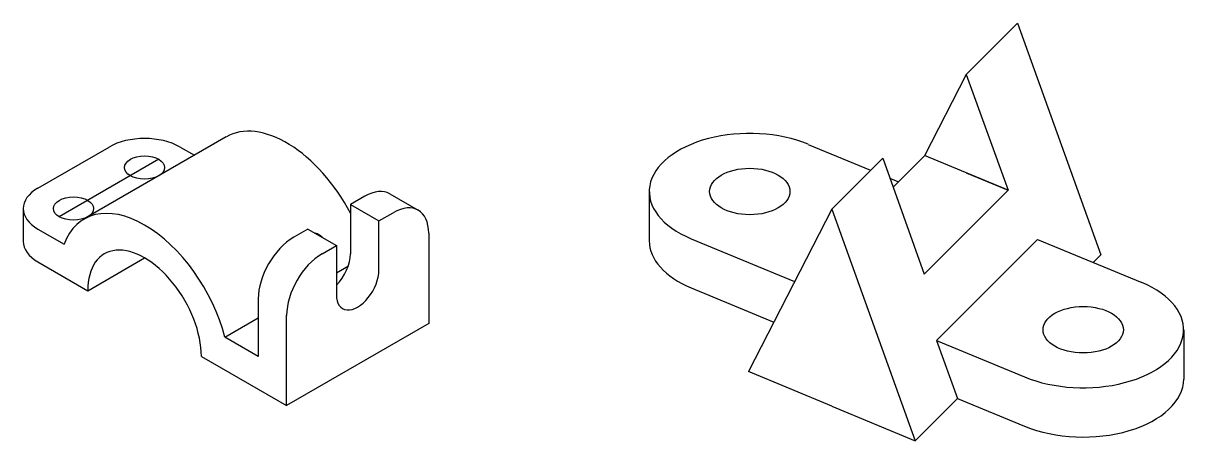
# Model space of a CAD drawing. Header units: millimetres. Extents: x 2442 to 5486, y 4809 to 9735.
# Drawn here: x 2441.6 to 2796.1, y 4809.3 to 4936.4 of the extents above; entities outside this region: 3.
import ezdxf

# ---------------------------------------------------------------- set-up
doc = ezdxf.new("R2010")
doc.units = ezdxf.units.MM

msp = doc.modelspace()

# ---------------------------------------------------------------- linework, layer by layer
for p, q in [((5384.65, 9735.28), (5486.27, 9693.19)), ((5391.79, 9715.57), (5417.2, 9645.04)), ((5436.66, 9663.64), (5443.02, 9646.01)), ((2728.96, 4920.85), (2744.52, 4936.41)), ((2744.52, 4936.41), (2769.93, 4865.88)), ((2728.91, 4920.8), (2716.21, 4896.06)), ((2728.96, 4920.85), (2741.67, 4885.59)), ((2503.44, 4901.82), (2460.15, 4876.82)), ((2446.05, 4886.24), (2467.7, 4898.74)), ((2489.35, 4898.74), (2493.73, 4896.21)), ((2680.81, 4899.55), (2699.8, 4891.69)), ((2482.85, 4894.99), (2452.54, 4877.49)), ((2687.95, 4879.84), (2703.51, 4895.39)), ((2703.51, 4895.39), (2716.1, 4860.02)), ((2716.21, 4896.06), (2706.69, 4886.55)), ((2741.67, 4885.59), (2716.24, 4896.12)), ((2728.96, 4890.85), (2741.67, 4885.59)), ((2705.7, 4889.24), (2708.31, 4888.16)), ((2545.64, 4883.74), (2541.31, 4881.24)), ((2553.29, 4884.5), (2561.95, 4879.5)), ((2632.34, 4885.19), (2632.34, 4870.19)), ((2741.67, 4885.59), (2716.1, 4860.02)), ((2441.56, 4879.99), (2441.56, 4869.99)), ((2541.31, 4881.24), (2541.31, 4866.24)), ((2541.31, 4881.24), (2549.97, 4876.24)), ((2687.95, 4879.84), (2662.54, 4830.36)), ((2687.95, 4879.84), (2713.36, 4809.31)), ((2549.97, 4876.24), (2554.3, 4878.74)), ((2549.97, 4861.24), (2549.97, 4876.24)), ((2446.05, 4873.74), (2454.03, 4869.13)), ((2528.32, 4873.74), (2523.99, 4871.24)), ((2528.32, 4873.74), (2536.98, 4868.74)), ((2565.12, 4872.49), (2565.12, 4844.99)), ((2532.65, 4866.24), (2536.98, 4868.74)), ((2536.98, 4868.74), (2536.98, 4853.74)), ((2645.11, 4870.83), (2676.62, 4857.77)), ((2719.91, 4839.85), (2750.67, 4870.61)), ((2750.67, 4870.61), (2782.43, 4857.46)), ((2461.2, 4854.99), (2478.52, 4864.99)), ((2769.93, 4865.88), (2767.63, 4863.59)), ((2446.05, 4863.74), (2461.2, 4854.99)), ((2536.98, 4860.45), (2540.65, 4862.57)), ((2645.11, 4855.83), (2670.27, 4845.41)), ((2513.16, 4852.49), (2513.16, 4834.99)), ((2521.82, 4819.99), (2521.82, 4847.49)), ((2503.02, 4840.85), (2513.16, 4846.7)), ((2565.12, 4844.99), (2521.82, 4819.99)), ((2513.16, 4834.99), (2503.02, 4840.85)), ((2795.2, 4843.1), (2795.2, 4828.1)), ((2719.91, 4839.85), (2726.26, 4822.21)), ((2719.91, 4839.85), (2746.74, 4828.73)), ((2495.84, 4834.99), (2521.82, 4819.99)), ((2687.95, 4819.84), (2662.54, 4830.36)), ((2713.36, 4809.31), (2726.26, 4822.21)), ((2726.26, 4822.21), (2746.74, 4813.73)), ((2687.95, 4819.84), (2713.36, 4809.31))]:
    msp.add_line(p, q)
for centre, major_axis, start_param, end_param in [((2521.82, 4870), (18.37, -31.82), 1.507753, 3.141593), ((2662.96, 4885.19), (-30.62, 0), 4.090055, 7.23165), ((2478.52, 4892.49), (-15.31, 0), 3.926991, 5.497787), ((2456.87, 4879.99), (-15.31, 0), 5.497787, 7.068583), ((2545.64, 4871.24), (-7.65, -13.26), 9.424778, 10.210176), ((2478.52, 4844.99), (18.37, -31.82), 1.125235, 3.587154), ((2554.3, 4866.24), (-7.65, -13.26), 8.63938, 10.210176), ((2456.87, 4869.99), (-15.31, 0), 10.61659, 10.63848), ((2523.99, 4858.74), (-7.65, -13.26), 2.999696, 3.28349), ((2456.87, 4869.99), (-15.31, 0), 6.283185, 7.068583), ((2478.52, 4844.99), (12.25, -21.21), 0.785398, 3.926991), ((2523.99, 4858.74), (-7.65, -13.26), 3.926991, 5.497787), ((2662.96, 4870.19), (-30.62, 0), 6.283185, 7.23165), ((2532.65, 4853.74), (-7.65, -13.26), 3.926991, 5.497787), ((2534.81, 4862.49), (-4.59, -7.95), 7.40842, 8.63938), ((2543.47, 4857.49), (-4.59, -7.95), 5.497787, 8.63938), ((2764.58, 4843.1), (-30.62, 0), 0.948462, 4.090055), ((2764.58, 4828.1), (-30.62, 0), 0.948462, 3.141593)]:
    msp.add_ellipse(centre, major_axis=major_axis, ratio=0.57735, start_param=start_param, end_param=end_param)
for centre, major_axis in [((2478.52, 4892.49), (-6.12, 0)), ((2662.96, 4885.19), (-12.25, 0)), ((2456.87, 4879.99), (-6.12, 0)), ((2764.58, 4843.1), (-12.25, 0))]:
    msp.add_ellipse(centre, major_axis=major_axis, ratio=0.57735)

doc.saveas('drawing.dxf')
